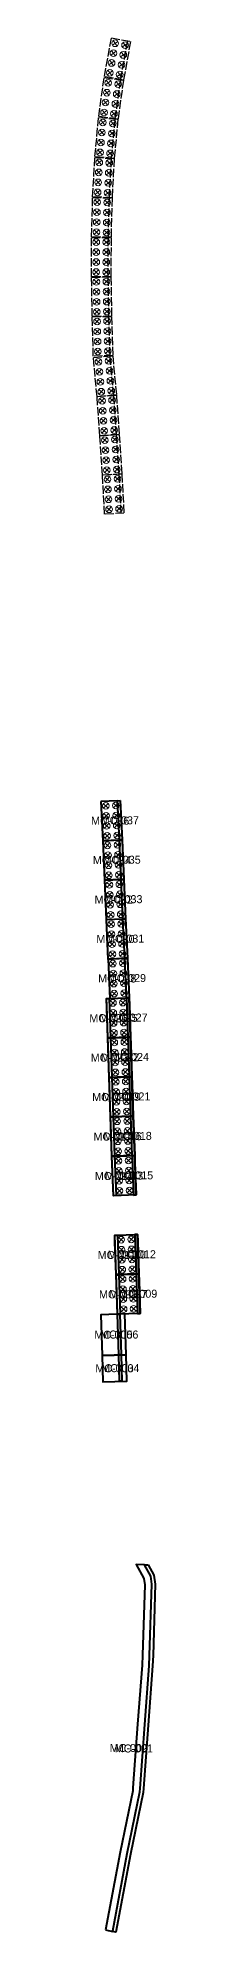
# Model space of a CAD drawing. Header units: metres. Extents: x 105432 to 106168, y 113100 to 118100.
# Drawn here: x 105431.6 to 105441.5, y 113100.2 to 113384.3 of the extents above; entities that cross this region are included whole.
import ezdxf
from ezdxf.enums import TextEntityAlignment as Align

# ---------------------------------------------------------------- set-up
doc = ezdxf.new("R2010")
doc.units = ezdxf.units.M
doc.linetypes.add('DASHED', pattern=[1.524, 1.27, -0.254])
for name, color, linetype, lineweight in [('45-COD-ESTRUCTURAS', 8, 'CONTINUOUS', 5), ('50-EST-MURO-CONTENCION', 34, 'CONTINUOUS', 40), ('50-EST-MURO-EJE', 32, 'DASHED', 25), ('50-EST-PILOTE', 33, 'CONTINUOUS', 18)]:
    doc.layers.add(name, color=color, linetype=linetype, lineweight=lineweight)

# ---------------------------------------------------------------- blocks, each defined once
blk = doc.blocks.new('PILOTE')
for p, q in [((-0.35, -0.35), (0.35, 0.35)), ((-0.35, 0.35), (0.35, -0.35))]:
    blk.add_line(p, q)
blk.add_circle((0, 0), 0.5)

msp = doc.modelspace()

# ---------------------------------------------------------------- linework, layer by layer
at = {"layer": '50-EST-MURO-CONTENCION'}
for points in [[(105433.1772, 113269.781), (105433.4407, 113263.8866), (105435.9381, 113263.9987), (105435.6741, 113269.8929), (105433.1772, 113269.781)], [(105436.0746, 113269.9108), (105436.3388, 113264.0161), (105436.3388, 113264.0161), (105435.9381, 113263.9987), (105435.674, 113269.8929), (105436.0746, 113269.9108)], [(105433.4423, 113263.867), (105433.7057, 113257.9725), (105436.2032, 113258.0847), (105435.9392, 113263.9789), (105433.4423, 113263.867)], [(105436.3396, 113263.9968), (105436.6038, 113258.1021), (105436.6038, 113258.1021), (105436.2032, 113258.0847), (105435.9391, 113263.9789), (105436.3396, 113263.9968)], [(105433.7073, 113257.9529), (105433.9709, 113252.0584), (105436.4683, 113252.1706), (105436.2042, 113258.0648), (105433.7073, 113257.9529)], [(105436.6047, 113258.0827), (105436.8689, 113252.188), (105436.8689, 113252.188), (105436.4683, 113252.1706), (105436.2042, 113258.0648), (105436.6047, 113258.0827)], [(105433.9724, 113252.0389), (105434.2359, 113246.1444), (105436.7333, 113246.2566), (105436.4693, 113252.1507), (105433.9724, 113252.0389)], [(105436.8698, 113252.1687), (105437.1339, 113246.274), (105437.1339, 113246.274), (105436.7333, 113246.2566), (105436.4693, 113252.1507), (105436.8698, 113252.1687)], [(105434.2374, 113246.1247), (105434.501, 113240.2303), (105436.9985, 113240.3425), (105436.7343, 113246.2367), (105434.2374, 113246.1247)], [(105437.1348, 113246.2546), (105437.3991, 113240.3599), (105437.3991, 113240.3599), (105436.9985, 113240.3425), (105436.7343, 113246.2367), (105437.1348, 113246.2546)], [(105434.2081, 113234.3191), (105434.0392, 113239.1674), (105434.0019, 113240.2196), (105437.3998, 113240.3399), (105437.4371, 113239.2877), (105437.6061, 113234.4346), (105434.2081, 113234.3191)], [(105434.6078, 113234.3327), (105434.2081, 113234.3191), (105434.0019, 113240.2196), (105434.4017, 113240.2335), (105434.6078, 113234.3327)], [(105437.2007, 113234.4208), (105437.606, 113234.4363), (105437.3998, 113240.3399), (105437, 113240.3263), (105437.2007, 113234.4208)], [(105434.4147, 113228.4027), (105434.2459, 113233.251), (105434.2086, 113234.3032), (105437.6065, 113234.4235), (105437.6437, 113233.3714), (105437.8128, 113228.5182), (105434.4147, 113228.4027)], [(105434.8145, 113228.4163), (105434.4147, 113228.4027), (105434.2086, 113234.3032), (105434.6084, 113234.3171), (105434.8145, 113228.4163)], [(105437.4074, 113228.5044), (105437.8127, 113228.5199), (105437.6065, 113234.4235), (105437.2067, 113234.4099), (105437.4074, 113228.5044)], [(105434.6214, 113222.4863), (105434.4525, 113227.3346), (105434.4153, 113228.3868), (105437.8132, 113228.5071), (105437.8504, 113227.455), (105438.0194, 113222.6018), (105434.6214, 113222.4863)], [(105435.0212, 113222.4999), (105434.6214, 113222.4863), (105434.4153, 113228.3868), (105434.815, 113228.4007), (105435.0212, 113222.4999)], [(105437.614, 113222.588), (105438.0194, 113222.6036), (105437.8132, 113228.5071), (105437.4134, 113228.4935), (105437.614, 113222.588)], [(105434.8281, 113216.5699), (105434.6592, 113221.4182), (105434.622, 113222.4704), (105438.0198, 113222.5907), (105438.0571, 113221.5386), (105438.2261, 113216.6854), (105434.8281, 113216.5699)], [(105435.2278, 113216.5835), (105434.8281, 113216.5699), (105434.622, 113222.4704), (105435.0217, 113222.4844), (105435.2278, 113216.5835)], [(105437.8207, 113216.6716), (105438.2261, 113216.6872), (105438.0198, 113222.5907), (105437.6201, 113222.5771), (105437.8207, 113216.6716)], [(105435.0347, 113210.6536), (105434.8659, 113215.5018), (105434.8286, 113216.554), (105438.2265, 113216.6743), (105438.2638, 113215.6222), (105438.4328, 113210.769), (105435.0347, 113210.6536)], [(105435.4345, 113210.6671), (105435.0347, 113210.6536), (105434.8286, 113216.554), (105435.2284, 113216.568), (105435.4345, 113210.6671)], [(105438.0274, 113210.7552), (105438.4327, 113210.7708), (105438.2265, 113216.6743), (105437.8267, 113216.6608), (105438.0274, 113210.7552)], [(105435.4481, 113198.8208), (105435.2792, 113203.6691), (105435.242, 113204.7212), (105438.6398, 113204.8416), (105438.6771, 113203.7894), (105438.8461, 113198.9362), (105435.4481, 113198.8208)], [(105435.8479, 113198.8344), (105435.4481, 113198.8208), (105435.242, 113204.7212), (105435.6417, 113204.7352), (105435.8479, 113198.8344)], [(105438.4407, 113198.9225), (105438.8461, 113198.938), (105438.6398, 113204.8416), (105438.2401, 113204.828), (105438.4407, 113198.9225)], [(105435.6519, 113192.9059), (105435.4854, 113197.7543), (105435.4486, 113198.8065), (105438.8465, 113198.9252), (105438.8833, 113197.873), (105439.05, 113193.0197), (105435.6519, 113192.9059)], [(105436.0516, 113192.9193), (105435.6519, 113192.9059), (105435.4486, 113198.8065), (105435.8484, 113198.8202), (105436.0516, 113192.9193)], [(105438.6446, 113193.0062), (105439.0499, 113193.0215), (105438.8465, 113198.9252), (105438.4467, 113198.9118), (105438.6446, 113193.0062)], [(105436.9406, 113186.8223), (105436.7519, 113192.9228), (105433.1516, 113192.8023), (105433.3414, 113186.711), (105436.9406, 113186.8223)], [(105436.191, 113186.7991), (105435.8411, 113186.7883), (105435.6525, 113192.886), (105436.0023, 113192.8977), (105436.191, 113186.7991)], [(105436.9412, 113186.8023), (105433.3421, 113186.6902), (105433.4645, 113182.7598), (105437.0633, 113182.8561), (105437.0633, 113182.8561), (105436.9412, 113186.8023)], [(105435.8418, 113186.768), (105436.1916, 113186.779), (105436.3129, 113182.8359), (105435.9631, 113182.8267), (105435.9631, 113182.8451), (105435.8418, 113186.768)], [(105433.8859, 113100.6009), (105434.9192, 113100.3537), (105434.9394, 113100.4523), (105437.0863, 113112.0446), (105438.9846, 113121.2541), (105439.0236, 113121.7889), (105439.7206, 113131.3484), (105440.4116, 113140.1862), (105440.4655, 113141.716), (105440.8084, 113152.3899), (105440.6206, 113153.6179), (105439.6756, 113155.3104), (105438.4417, 113155.3398), (105439.5989, 113153.2674), (105439.7428, 113152.3261), (105439.4031, 113141.7518), (105439.35, 113140.2464), (105438.6606, 113131.4285), (105437.9634, 113121.8662), (105437.9294, 113121.4007), (105436.0431, 113112.2487), (105433.8859, 113100.6009)], [(105440.256, 113155.2965), (105441.1012, 113153.7828), (105441.3096, 113152.4199), (105440.9653, 113141.6992), (105440.9109, 113140.1578), (105440.2175, 113131.2875), (105439.5222, 113121.7525), (105439.4809, 113121.1852), (105437.5771, 113111.9486), (105435.408, 113100.2367), (105434.9192, 113100.3537), (105434.9394, 113100.4523), (105437.0863, 113112.0446), (105438.9846, 113121.2541), (105439.0236, 113121.7889), (105439.7206, 113131.3484), (105439.7206, 113131.3484), (105440.4116, 113140.1862), (105440.4655, 113141.716), (105440.8084, 113152.3899), (105440.6206, 113153.6179), (105439.6756, 113155.3104), (105440.256, 113155.2965)]]:
    msp.add_lwpolyline(points, close=True, dxfattribs=at)
at = {"layer": '50-EST-MURO-EJE'}
for points in [[(105434.7506, 113384.2753), (105437.6036, 113383.755), (105436.5449, 113377.9507), (105433.692, 113378.4711), (105434.7506, 113384.2753)], [(105436.1514, 113378.0225), (105437.2101, 113383.8268)], [(105433.6702, 113378.3355), (105436.5423, 113377.9342), (105435.7258, 113372.091), (105432.8537, 113372.4923), (105433.6702, 113378.3355)], [(105435.3297, 113372.1464), (105436.1461, 113377.9896)], [(105432.8359, 113372.3464), (105435.7231, 113372.0745), (105435.1697, 113366.2005), (105432.2825, 113366.4725), (105432.8359, 113372.3464)], [(105434.7715, 113366.238), (105435.3248, 113372.112)], [(105432.2727, 113366.3458), (105435.1682, 113366.1838), (105434.8385, 113360.293), (105431.9431, 113360.455), (105432.2727, 113366.3458)], [(105434.4391, 113360.3153), (105434.7688, 113366.2061)], [(105431.9395, 113360.3501), (105434.8385, 113360.2762), (105434.6883, 113354.3781), (105431.7892, 113354.452), (105431.9395, 113360.3501)], [(105434.2884, 113354.3883), (105434.4386, 113360.2864)], [(105431.7883, 113354.3623), (105434.6883, 113354.3583), (105434.68, 113348.4583), (105431.78, 113348.4624), (105431.7883, 113354.3623)], [(105434.28, 113348.4588), (105434.2883, 113354.3588)], [(105431.7807, 113348.3908), (105434.6803, 113348.4384), (105434.777, 113342.5392), (105431.8774, 113342.4916), (105431.7807, 113348.3908)], [(105434.3771, 113342.5326), (105434.2803, 113348.4318)], [(105431.8785, 113342.439), (105434.7774, 113342.5193), (105434.9408, 113336.6216), (105432.0419, 113336.5412), (105431.8785, 113342.439)], [(105434.541, 113336.6105), (105434.3775, 113342.5082)], [(105432.0556, 113336.3334), (105434.9432, 113336.6017), (105435.4891, 113330.727), (105432.6015, 113330.4587), (105432.0556, 113336.3334)], [(105435.0908, 113330.69), (105434.5449, 113336.5647)], [(105432.5986, 113330.5026), (105435.4914, 113330.7072), (105435.9076, 113324.8219), (105433.0149, 113324.6173), (105432.5986, 113330.5026)], [(105435.5086, 113324.7937), (105435.0924, 113330.679)], [(105433.0154, 113324.6049), (105435.9087, 113324.8019), (105436.3095, 113318.9156), (105433.4162, 113318.7186), (105433.0154, 113324.6049)], [(105435.9104, 113318.8884), (105435.5096, 113324.7748)], [(105433.4147, 113318.7393), (105436.3105, 113318.8956), (105436.6284, 113313.0042), (105433.7326, 113312.8479), (105433.4147, 113318.7393)], [(105436.229, 113312.9826), (105435.9111, 113318.874)], [(105437.606, 113234.4363), (105437.2063, 113234.4226), (105434.6078, 113234.3327)], [(105437.8127, 113228.5199), (105437.4129, 113228.5062), (105434.8145, 113228.4163)], [(105438.0194, 113222.6036), (105437.6196, 113222.5899), (105435.0212, 113222.4999)], [(105438.2261, 113216.6872), (105437.8263, 113216.6735), (105435.2278, 113216.5835)], [(105438.4327, 113210.7708), (105438.033, 113210.7571), (105435.4345, 113210.6671)], [(105438.8461, 113198.938), (105438.4463, 113198.9243), (105435.8479, 113198.8344)], [(105439.0499, 113193.0215), (105438.6501, 113193.008), (105436.0516, 113192.9193)], [(105437.0633, 113182.8561), (105436.9412, 113186.8023)]]:
    msp.add_lwpolyline(points, dxfattribs=at)

# ---------------------------------------------------------------- block references
at = {"layer": '50-EST-PILOTE'}
for p, rotation in [((105435.0445, 113381.9854), 79.7), ((105435.3137, 113383.4611), 79.7), ((105436.7893, 113383.1919), 259.7), ((105434.7754, 113380.5098), 79.7), ((105436.251, 113380.2406), 259.7), ((105436.5202, 113381.7163), 259.7), ((105434.2666, 113377.5454), 82), ((105434.5062, 113379.0341), 79.7), ((105435.7522, 113377.3378), 262), ((105435.9819, 113378.765), 79.7), ((105433.8514, 113374.5743), 82), ((105434.059, 113376.0598), 82), ((105435.337, 113374.3667), 262), ((105435.5446, 113375.8523), 262), ((105433.4671, 113371.5839), 84.6), ((105433.6439, 113373.0887), 82), ((105434.9605, 113371.4432), 264.6), ((105435.1294, 113372.8811), 82), ((105433.1858, 113368.5971), 84.6), ((105433.3264, 113370.0905), 84.6), ((105434.6791, 113368.4564), 264.6), ((105434.8198, 113369.9498), 264.6), ((105432.9325, 113365.6078), 86.8), ((105433.0451, 113367.1037), 84.6), ((105434.4301, 113365.524), 266.8), ((105434.5385, 113366.963), 84.6), ((105432.7649, 113362.6125), 86.8), ((105432.8487, 113364.1101), 86.8), ((105434.2625, 113362.5287), 266.8), ((105434.3463, 113364.0263), 266.8), ((105432.6214, 113359.6325), 88.5), ((105432.6811, 113361.1148), 86.8), ((105434.1209, 113359.5943), 268.5), ((105434.1787, 113361.031), 86.8), ((105432.545, 113356.6334), 88.5), ((105432.5832, 113358.133), 88.5), ((105434.0445, 113356.5952), 268.5), ((105434.0827, 113358.0948), 268.5), ((105432.4873, 113353.6614), 89.9), ((105432.5068, 113355.1339), 88.5), ((105433.9873, 113353.6592), 269.9), ((105434.0063, 113355.0957), 88.5), ((105432.4852, 113352.1614), 89.9), ((105433.9852, 113352.1592), 269.9), ((105432.4809, 113349.1614), 89.9), ((105432.4831, 113350.6614), 89.9), ((105433.9809, 113349.1593), 89.9), ((105433.9831, 113350.6592), 269.9), ((105432.4921, 113347.7024), 90.9), ((105432.5166, 113346.2026), 90.9), ((105433.9919, 113347.727), 270.9), ((105434.0164, 113346.2272), 270.9), ((105432.5412, 113344.7028), 90.9), ((105432.5658, 113343.203), 90.9), ((105434.041, 113344.7274), 270.9), ((105434.0656, 113343.2276), 90.9), ((105432.5976, 113341.7586), 91.6), ((105432.6391, 113340.2592), 91.6), ((105434.097, 113341.8002), 271.6), ((105434.1386, 113340.3008), 271.6), ((105432.6807, 113338.7598), 91.6), ((105432.7223, 113337.2603), 91.6), ((105434.1801, 113338.8013), 271.6), ((105434.2217, 113337.3019), 91.6), ((105432.8174, 113335.7012), 95.3), ((105432.9562, 113334.2076), 95.3), ((105434.311, 113335.84), 275.3), ((105434.4497, 113334.3464), 275.3), ((105433.095, 113332.714), 95.3), ((105433.2338, 113331.2205), 95.3), ((105434.5885, 113332.8528), 275.3), ((105434.7273, 113331.3593), 95.3), ((105433.3462, 113329.8537), 94), ((105433.4521, 113328.3575), 94), ((105434.8425, 113329.9596), 274), ((105434.9483, 113328.4633), 274), ((105433.5579, 113326.8612), 94), ((105433.6637, 113325.3649), 94), ((105435.0542, 113326.967), 274), ((105435.16, 113325.4708), 94), ((105433.7613, 113323.9541), 93.9), ((105433.8632, 113322.4576), 93.9), ((105435.2579, 113324.056), 273.9), ((105435.3598, 113322.5595), 273.9), ((105433.9651, 113320.961), 93.9), ((105435.4617, 113321.0629), 273.9), ((105435.5636, 113319.5664), 93.9), ((105434.067, 113319.4645), 93.9), ((105434.1514, 113318.078), 93.1), ((105435.6492, 113318.1589), 273.1), ((105434.2322, 113316.5802), 93.1), ((105434.3131, 113315.0824), 93.1), ((105435.7301, 113316.6611), 273.1), ((105435.8109, 113315.1632), 273.1), ((105434.3939, 113313.5846), 93.1), ((105435.8917, 113313.6654), 93.1), ((105433.9057, 113269.113), 92.6), ((105435.4042, 113269.1801), 272.6), ((105433.9728, 113267.6145), 92.6), ((105434.04, 113266.116), 92.6), ((105435.4713, 113267.6816), 272.6), ((105435.5385, 113266.1831), 272.6), ((105434.1071, 113264.6175), 92.6), ((105434.1707, 113263.1989), 92.6), ((105435.6056, 113264.6846), 92.6), ((105435.6692, 113263.2661), 272.6), ((105434.2379, 113261.7004), 92.6), ((105434.305, 113260.2019), 92.6), ((105435.7364, 113261.7676), 272.6), ((105435.8035, 113260.2691), 272.6), ((105434.3721, 113258.7034), 92.6), ((105434.4358, 113257.2848), 92.6), ((105435.8706, 113258.7706), 92.6), ((105435.9343, 113257.352), 272.6), ((105434.503, 113255.7863), 92.6), ((105434.5701, 113254.2878), 92.6), ((105436.0014, 113255.8535), 272.6), ((105436.0686, 113254.355), 272.6), ((105434.6373, 113252.7893), 92.6), ((105434.7009, 113251.3708), 92.6), ((105436.1358, 113252.8565), 92.6), ((105436.1994, 113251.4379), 272.6), ((105434.768, 113249.8723), 92.6), ((105436.2665, 113249.9394), 272.6), ((105434.8352, 113248.3738), 92.6), ((105434.9023, 113246.8753), 92.6), ((105436.3337, 113248.4409), 272.6), ((105436.4008, 113246.9424), 92.6), ((105434.9659, 113245.4567), 92.6), ((105435.0331, 113243.9582), 92.6), ((105436.4644, 113245.5239), 272.6), ((105436.5316, 113244.0254), 272.6), ((105435.1003, 113242.4597), 92.6), ((105435.1674, 113240.9612), 92.6), ((105436.5988, 113242.5269), 272.6), ((105436.6659, 113241.0284), 92.6), ((105434.9753, 113239.5635), 92), ((105435.0275, 113238.0644), 92), ((105436.4744, 113239.6156), 272), ((105436.5266, 113238.1165), 272), ((105435.0797, 113236.5653), 92), ((105435.1319, 113235.0662), 92), ((105436.5788, 113236.6174), 272), ((105436.631, 113235.1184), 92), ((105435.182, 113233.6471), 92), ((105435.2342, 113232.148), 92), ((105436.6811, 113233.6992), 272), ((105436.7333, 113232.2001), 272), ((105435.2864, 113230.6489), 92), ((105435.3386, 113229.1498), 92), ((105436.7855, 113230.7011), 272), ((105436.8377, 113229.202), 92), ((105435.3887, 113227.7307), 92), ((105435.4409, 113226.2316), 92), ((105436.8878, 113227.7828), 272), ((105436.94, 113226.2838), 272), ((105435.4931, 113224.7325), 92), ((105435.5452, 113223.2334), 92), ((105436.9921, 113224.7847), 272), ((105437.0443, 113223.2856), 92), ((105435.5954, 113221.8143), 92), ((105435.6475, 113220.3152), 92), ((105437.0945, 113221.8665), 272), ((105437.1466, 113220.3674), 272), ((105435.6997, 113218.8161), 92), ((105435.7519, 113217.317), 92), ((105437.1988, 113218.8683), 272), ((105437.251, 113217.3692), 92), ((105435.802, 113215.8979), 92), ((105437.3011, 113215.9501), 272), ((105437.3533, 113214.451), 272), ((105435.8542, 113214.3988), 92), ((105435.9064, 113212.8997), 92), ((105437.4055, 113212.9519), 272), ((105435.9586, 113211.4006), 92), ((105437.4577, 113211.4528), 92), ((105436.2154, 113204.0651), 92), ((105437.7145, 113204.1173), 272), ((105436.2676, 113202.566), 92), ((105436.3197, 113201.0669), 92), ((105437.7667, 113202.6182), 272), ((105437.8188, 113201.1191), 272), ((105436.3719, 113199.5678), 92), ((105436.4217, 113198.1499), 92), ((105437.871, 113199.62), 92), ((105437.9208, 113198.2013), 272), ((105436.4731, 113196.6508), 92), ((105436.5246, 113195.1517), 92), ((105437.9723, 113196.7022), 272), ((105438.0237, 113195.2031), 272), ((105436.5761, 113193.6525), 92), ((105438.0752, 113193.704), 92)]:
    msp.add_blockref('PILOTE', p, dxfattribs=dict(at, rotation=rotation))

# ---------------------------------------------------------------- texts
at = {"layer": '45-COD-ESTRUCTURAS'}
for s, p in [('MC-036', (105434.55765, 113266.88975)), ('MC-037', (105436.0064, 113266.95475)), ('MC-034', (105434.82275, 113260.9757)), ('MC-035', (105436.27145, 113261.04075)), ('MC-032', (105435.0878, 113255.0616)), ('MC-033', (105436.53655, 113255.12665)), ('MC-030', (105435.35285, 113249.14755)), ('MC-031', (105436.8016, 113249.21265)), ('MC-028', (105435.61795, 113243.2335)), ('MC-029', (105437.0667, 113243.29855)), ('MC-026', (105434.30485, 113237.2763)), ('MC-025', (105435.804, 113237.3295)), ('MC-027', (105437.303, 113237.38035)), ('MC-022', (105436.0107, 113231.4131)), ('MC-024', (105437.5097, 113231.46395)), ('MC-023', (105434.51155, 113231.3599)), ('MC-020', (105434.71825, 113225.4435)), ('MC-019', (105436.21735, 113225.4967)), ('MC-021', (105437.7164, 113225.54755)), ('MC-017', (105434.9249, 113219.52715)), ('MC-016', (105436.42405, 113219.5803)), ('MC-018', (105437.9231, 113219.63115)), ('MC-014', (105435.13155, 113213.6108)), ('MC-013', (105436.6307, 113213.66395)), ('MC-015', (105438.1297, 113213.71475)), ('MC-011', (105435.54495, 113201.778)), ('MC-010', (105437.04405, 113201.8312)), ('MC-012', (105438.5431, 113201.88205)), ('MC-008', (105435.7501, 113195.86305)), ('MC-007', (105437.2493, 113195.91555)), ('MC-009', (105438.7483, 113195.9657)), ('MC-005', (105435.0461, 113189.8169)), ('MC-006', (105435.92175, 113189.843)), ('MC-003', (105435.2027, 113184.78105)), ('MC-004', (105436.07735, 113184.80285)), ('MC-002', (105437.34715, 113127.84675)), ('MC-001', (105438.1144, 113127.77355))]:
    msp.add_text(s, height=1.2, dxfattribs=at).set_placement(p, align=Align.MIDDLE_CENTER)

doc.saveas('drawing.dxf')
